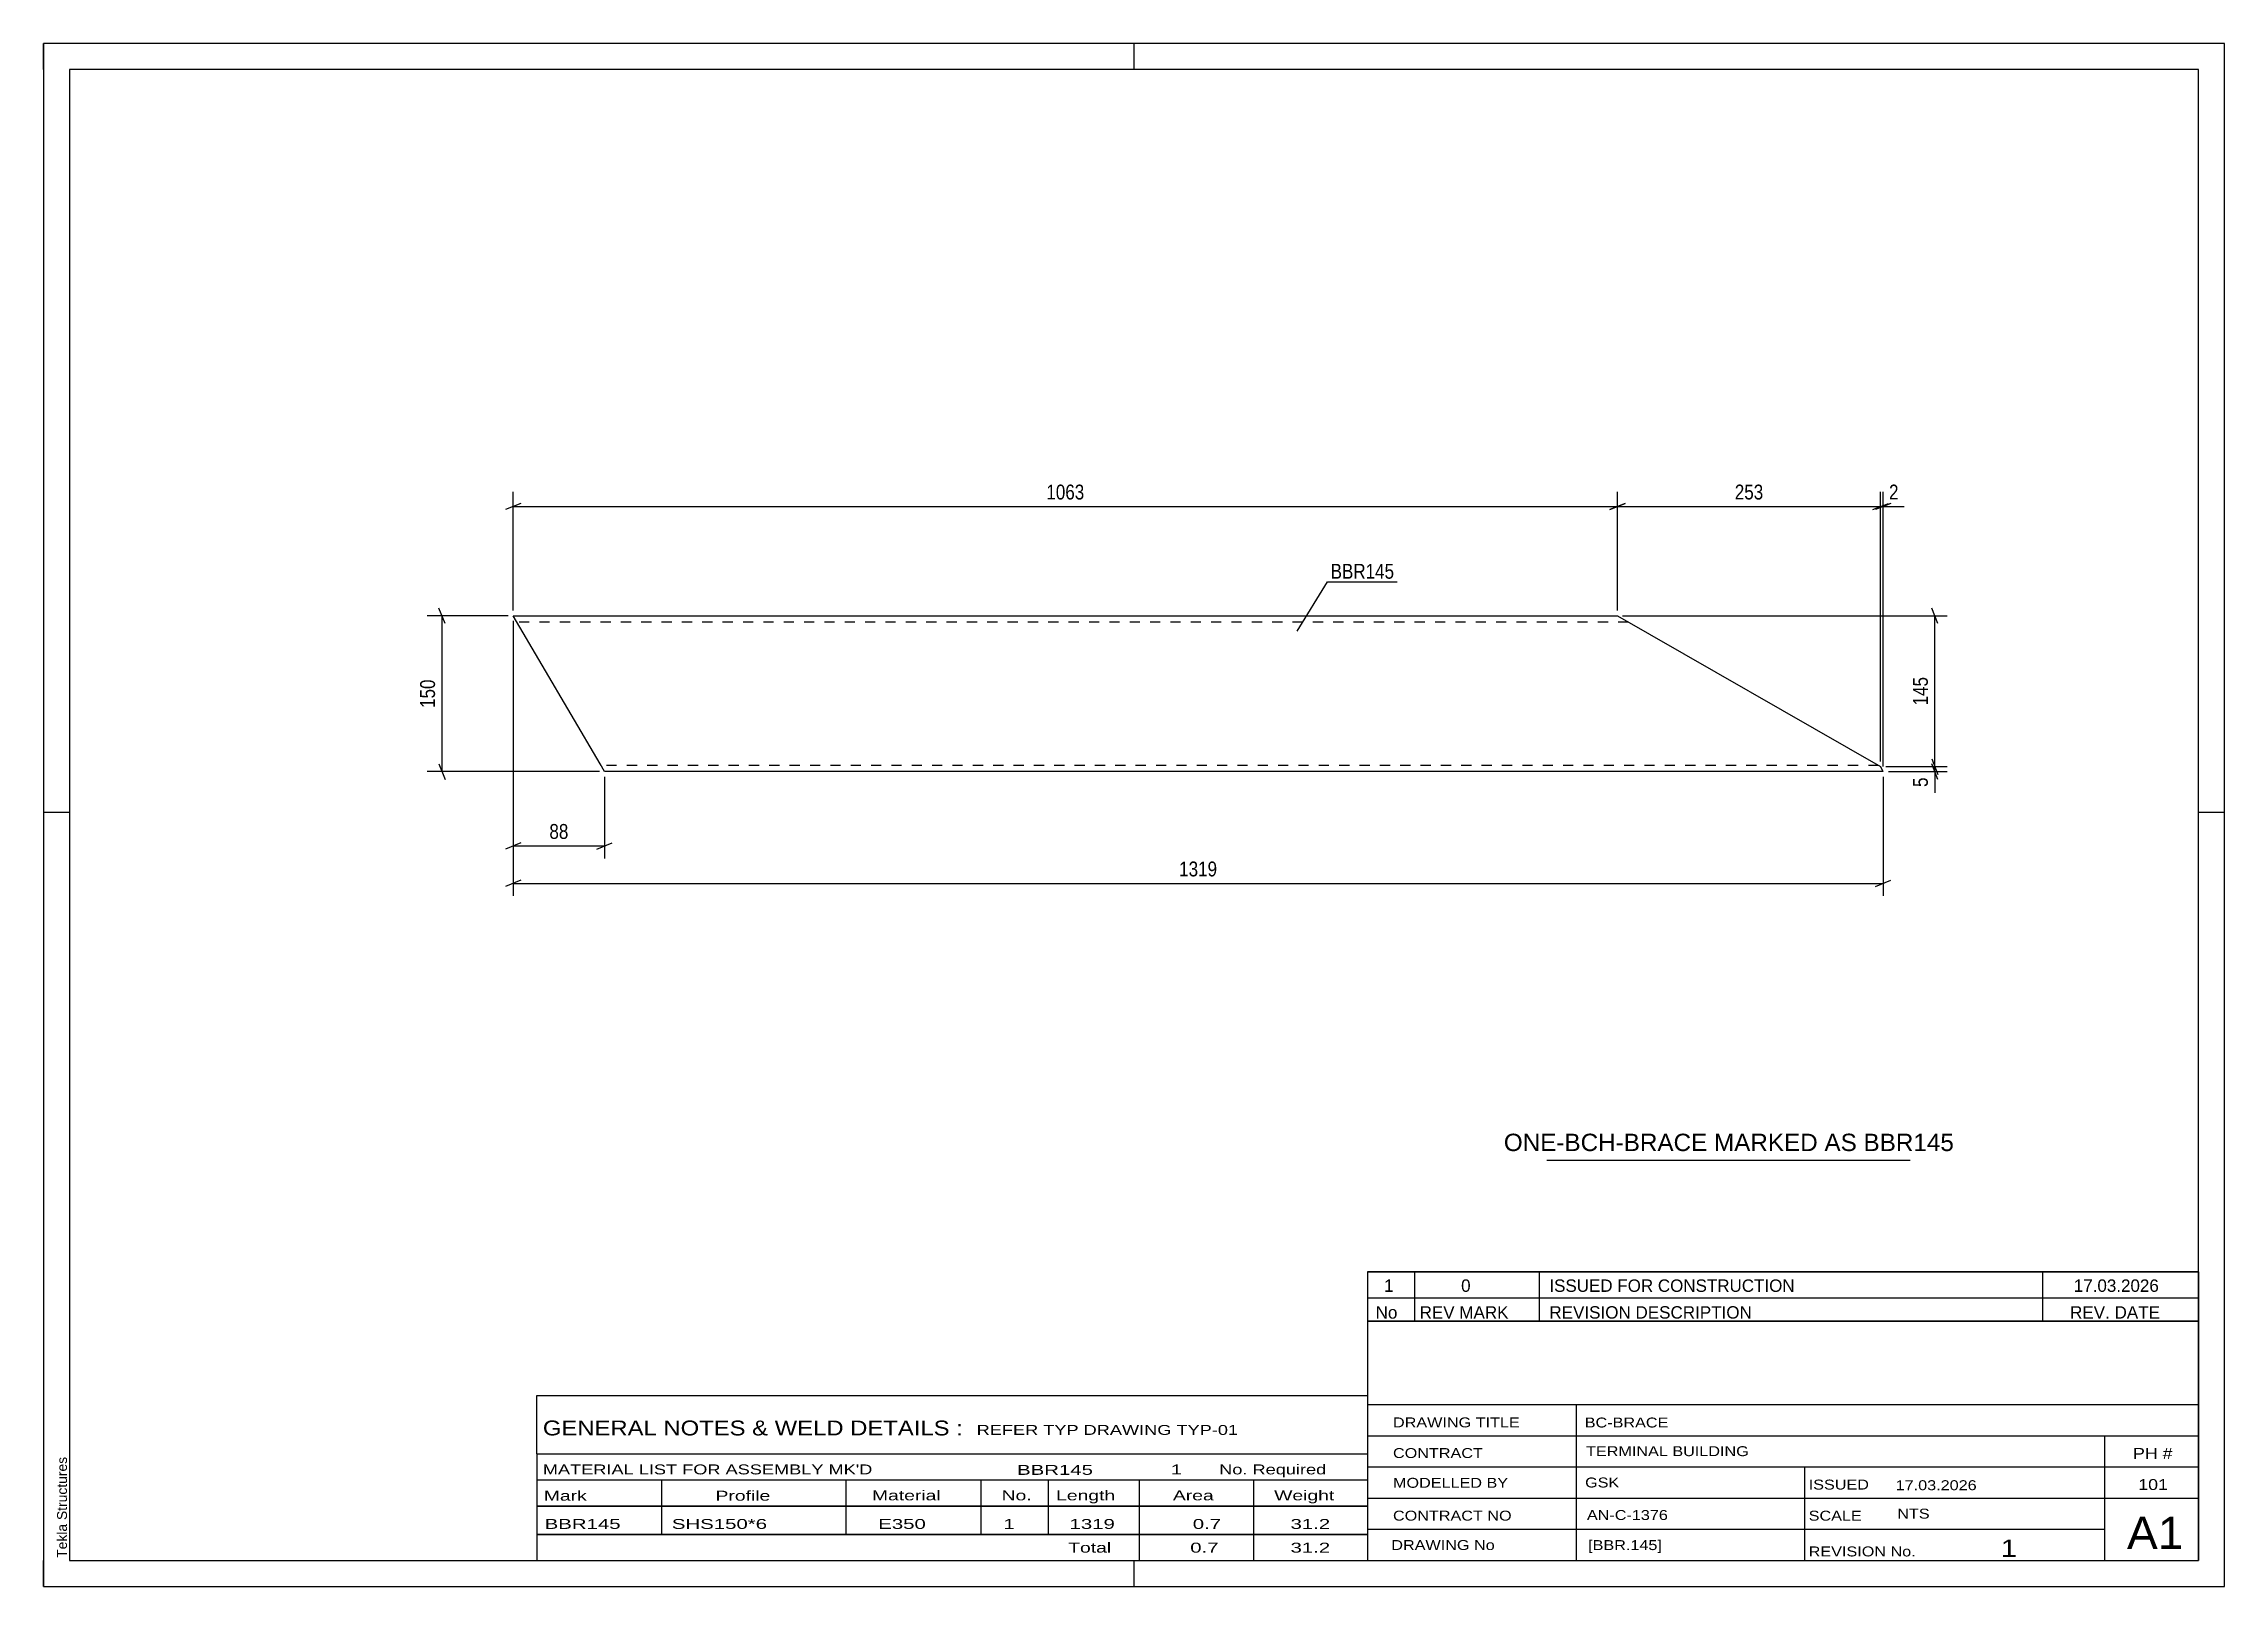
# Model space of a CAD drawing. Header units: millimetres. Extents: x 0 to 420, y 0 to 297.
import ezdxf

# ---------------------------------------------------------------- set-up
doc = ezdxf.new("R2010")
doc.units = ezdxf.units.MM
doc.linetypes.add('DXK_LINE_DOT2', pattern=[3.9198, 1.9599, -1.9599])
doc.styles.add('Arial', font='ARIAL.TTF', dxfattribs={"height": 0.2})
doc.styles.add('Arial Narrow', font='ARIALN.TTF', dxfattribs={"height": 0.2})

# ---------------------------------------------------------------- blocks, each defined once
blk = doc.blocks.new('Unknown-580580104-1414')
at = {"color": 5, "linetype": 'Continuous'}
for p, q in [((420, 297), (0, 297)), ((0, 297), (0, 0)), ((0, 292), (0, 297)), ((210, 292), (210, 297)), ((420, 0), (420, 297)), ((415, 292), (5, 292)), ((5, 292), (5, 5)), ((415, 5), (415, 292)), ((5, 149), (0, 149)), ((420, 149), (415, 149)), ((0, 0), (0, 5)), ((5, 5), (415, 5)), ((210, 0), (210, 5)), ((0, 0), (420, 0))]:
    blk.add_line(p, q, dxfattribs=at)
at = {"color": 174, "linetype": 'Continuous', "style": 'Arial'}
blk.add_text('Tekla Structures', height=1.9102, rotation=90, dxfattribs=at).set_placement((4.5, 5.5))
blk = doc.blocks.new('Part-580580104-1250 - 1164')
at = {"color": 2, "linetype": 'Continuous'}
for p, q in [((90.44, 186.85), (303.11, 186.85)), ((107.16, 158.33), (90.44, 186.85)), ((303.11, 186.85), (353.79, 157.82)), ((108.03, 156.85), (107.16, 158.33)), ((354.28, 156.85), (108.03, 156.85)), ((354.28, 156.85), (353.79, 157.82))]:
    blk.add_line(p, q, dxfattribs=at)
at = {"color": 7, "linetype": 'DXK_LINE_DOT2'}
for p, q in [((305.21, 185.65), (91.14, 185.65)), ((107.33, 158.05), (107.28, 158.14)), ((353.39, 158.05), (107.33, 158.05))]:
    blk.add_line(p, q, dxfattribs=at)
blk = doc.blocks.new('StraightDimension-580580104-1312 - 1164')
at = {"color": 7, "linetype": 'Continuous'}
for p, q in [((90.44, 185.85), (90.44, 132.93)), ((354.28, 155.85), (354.28, 132.93)), ((91.94, 135.93), (88.94, 134.73)), ((90.44, 135.33), (354.28, 135.33)), ((352.78, 134.73), (355.78, 135.93))]:
    blk.add_line(p, q, dxfattribs=at)
at = {"color": 0}
blk.add_wipeout([(226.62, 136.08), (226.62, 140.28), (218.1, 140.28), (218.1, 136.08)], dxfattribs=at)
at = {"color": 3, "style": 'Arial Narrow'}
blk.add_text('1319', height=2.863, dxfattribs=at).set_placement((218.7, 136.68))
blk = doc.blocks.new('StraightDimension-580580104-1485 - 1164')
at = {"color": 7, "linetype": 'Continuous'}
for p, q in [((353.79, 158.82), (353.79, 210.74)), ((354.28, 157.85), (354.28, 210.74)), ((352.29, 207.29), (355.29, 208.49)), ((355.78, 208.49), (352.78, 207.29)), ((353.79, 207.89), (354.28, 207.89))]:
    blk.add_line(p, q, dxfattribs=at)
at = {"color": 0}
blk.add_wipeout([(357.83, 208.64), (357.83, 212.84), (354.81, 212.84), (354.81, 208.64)], dxfattribs=at)
at = {"color": 7, "linetype": 'Continuous'}
blk.add_line((354.28, 207.89), (358.36, 207.89), dxfattribs=at)
blk.add_line((354.28, 207.89), (358.36, 207.89), dxfattribs=at)
at = {"color": 3, "style": 'Arial Narrow'}
blk.add_text('2', height=2.86, dxfattribs=at).set_placement((355.41, 209.24))
blk = doc.blocks.new('StraightDimension-580580104-1486 - 1164')
at = {"color": 7, "linetype": 'Continuous'}
for p, q in [((303.11, 187.85), (303.11, 210.74)), ((353.79, 158.82), (353.79, 210.74)), ((304.61, 208.49), (301.61, 207.29)), ((303.11, 207.89), (353.79, 207.89)), ((352.29, 207.29), (355.29, 208.49))]:
    blk.add_line(p, q, dxfattribs=at)
at = {"color": 0}
blk.add_wipeout([(331.79, 208.64), (331.79, 212.84), (325.11, 212.84), (325.11, 208.64)], dxfattribs=at)
at = {"color": 3, "style": 'Arial Narrow'}
blk.add_text('253', height=2.863, dxfattribs=at).set_placement((325.71, 209.24))
blk = doc.blocks.new('StraightDimension-580580104-1487 - 1164')
at = {"color": 7, "linetype": 'Continuous'}
for p, q in [((90.44, 187.85), (90.44, 210.74)), ((303.11, 187.85), (303.11, 210.74)), ((91.94, 208.49), (88.94, 207.29)), ((90.44, 207.89), (303.11, 207.89)), ((301.61, 207.29), (304.61, 208.49))]:
    blk.add_line(p, q, dxfattribs=at)
at = {"color": 0}
blk.add_wipeout([(201.03, 208.64), (201.03, 212.84), (192.52, 212.84), (192.52, 208.64)], dxfattribs=at)
at = {"color": 3, "style": 'Arial Narrow'}
blk.add_text('1063', height=2.863, dxfattribs=at).set_placement((193.12, 209.24))
blk = doc.blocks.new('StraightDimension-580580104-1623 - 1164')
at = {"color": 7, "linetype": 'Continuous'}
for p, q in [((90.44, 185.85), (90.44, 140.15)), ((108.03, 155.85), (108.03, 140.15)), ((91.94, 143.15), (88.94, 141.95)), ((106.53, 141.95), (109.53, 143.15)), ((90.44, 142.55), (108.03, 142.55))]:
    blk.add_line(p, q, dxfattribs=at)
at = {"color": 0}
blk.add_wipeout([(101.66, 143.3), (101.66, 147.5), (96.81, 147.5), (96.81, 143.3)], dxfattribs=at)
at = {"color": 3, "style": 'Arial Narrow'}
blk.add_text('88', height=2.863, dxfattribs=at).set_placement((97.41, 143.9))
blk = doc.blocks.new('StraightDimension-580580104-1640 - 1164')
at = {"color": 7, "linetype": 'Continuous'}
for p, q in [((89.44, 186.85), (73.88, 186.85)), ((77.33, 185.35), (76.13, 188.35)), ((76.73, 156.85), (76.73, 186.85)), ((107.03, 156.85), (73.88, 156.85)), ((76.13, 158.35), (77.33, 155.35))]:
    blk.add_line(p, q, dxfattribs=at)
at = {"color": 0}
blk.add_wipeout([(75.98, 175.19), (71.78, 175.19), (71.78, 168.51), (75.98, 168.51)], dxfattribs=at)
at = {"color": 3, "style": 'Arial Narrow'}
blk.add_text('150', height=2.863, rotation=90.0002, dxfattribs=at).set_placement((75.38, 169.11))
blk = doc.blocks.new('StraightDimension-580580104-1661 - 1164')
at = {"color": 7, "linetype": 'Continuous'}
for p, q in [((304.11, 186.85), (366.64, 186.85)), ((364.84, 185.35), (363.64, 188.35)), ((364.24, 157.82), (364.24, 186.85)), ((354.79, 157.82), (366.64, 157.82)), ((363.64, 159.32), (364.84, 156.32))]:
    blk.add_line(p, q, dxfattribs=at)
at = {"color": 0}
blk.add_wipeout([(363.49, 175.68), (359.29, 175.68), (359.29, 168.99), (363.49, 168.99)], dxfattribs=at)
at = {"color": 3, "style": 'Arial Narrow'}
blk.add_text('145', height=2.863, rotation=90.0002, dxfattribs=at).set_placement((362.89, 169.59))
blk = doc.blocks.new('StraightDimension-580580104-1662 - 1164')
at = {"color": 7, "linetype": 'Continuous'}
for p, q in [((354.79, 157.82), (366.64, 157.82)), ((355.28, 156.85), (366.64, 156.85)), ((363.64, 159.32), (364.84, 156.32)), ((364.84, 155.35), (363.64, 158.35)), ((364.24, 156.85), (364.24, 157.82))]:
    blk.add_line(p, q, dxfattribs=at)
at = {"color": 0}
blk.add_wipeout([(363.49, 156.33), (359.29, 156.33), (359.29, 153.3), (363.49, 153.3)], dxfattribs=at)
at = {"color": 7, "linetype": 'Continuous'}
blk.add_line((364.24, 156.85), (364.24, 152.77), dxfattribs=at)
blk.add_line((364.24, 156.85), (364.24, 152.77), dxfattribs=at)
at = {"color": 3, "style": 'Arial Narrow'}
blk.add_text('5', height=2.86, rotation=90.0002, dxfattribs=at).set_placement((362.89, 153.9))
blk = doc.blocks.new('Unknown-580580104-2113')
at = {"color": 7, "linetype": 'Continuous'}
blk.add_line((289.5, 82.05), (359.5, 82.05), dxfattribs=at)
at = {"color": 7, "style": 'Arial'}
blk.add_text('ONE-BCH-BRACE MARKED AS BBR145', height=3.3428, dxfattribs=at).set_placement((281.23, 83.8))
blk = doc.blocks.new('Unknown-580580104-2110')
at = {"color": 7, "linetype": 'Continuous'}
for p, q in [((255, 51.05), (255, 5)), ((255, 51.05), (415, 51.05)), ((415, 51), (415, 5)), ((255, 35), (415, 35)), ((295.14, 35), (295.14, 5)), ((255, 29), (415, 29)), ((397, 5.05), (397, 29.05)), ((255, 23), (415, 23)), ((339.14, 23), (339.14, 5)), ((255, 17), (415, 17)), ((255, 11), (397, 11)), ((255, 5), (415, 5))]:
    blk.add_line(p, q, dxfattribs=at)
at = {"color": 7, "style": 'Arial Narrow'}
for s, height, width, p in [('DRAWING TITLE', 1.9089, 1.425378, (259.88, 30.61)), ('BC-BRACE', 1.909, 1.425378, (296.81, 30.59)), ('CONTRACT', 1.909, 1.425378, (259.88, 24.71)), ('TERMINAL BUILDING', 1.9089, 1.425378, (297.06, 25.07)), ('MODELLED BY', 1.9089, 1.425378, (259.88, 18.98)), ('GSK', 1.909, 1.425378, (296.88, 19.04)), ('ISSUED', 1.909, 1.425378, (339.94, 18.64)), ('17.03.2026', 1.909, 1.425378, (356.69, 18.52)), ('CONTRACT NO', 1.9089, 1.425378, (259.88, 12.66)), ('AN-C-1376', 1.909, 1.425378, (297.23, 12.78)), ('SCALE', 1.909, 1.425378, (339.94, 12.65)), ('A1', 6.204, 1.25, (401.24, 7.2)), ('DRAWING No', 1.909, 1.425378, (259.56, 7)), ('[BBR.145]', 1.909, 1.425378, (297.46, 6.99)), ('1', 3.34, 1.5, (376.91, 5.68)), ('REVISION No.', 1.9089, 1.425378, (339.94, 5.77))]:
    blk.add_text(s, height=height, dxfattribs=dict(at, width=width)).set_placement(p)
at = {"color": 7, "linetype": 'Continuous', "style": 'Arial Narrow'}
for s, height, width, p in [('PH #', 2.1, 1.42538, (402.4, 24.55)), ('101', 2.1, 1.42538, (403.41, 18.55)), ('NTS', 1.909, 1.425378, (357, 13.05))]:
    blk.add_text(s, height=height, dxfattribs=dict(at, width=width)).set_placement(p)
blk = doc.blocks.new('Unknown-580580104-2111')
at = {"color": 7, "linetype": 'Continuous'}
for p, q in [((255, 60.55), (415, 60.55)), ((415, 60.55), (255, 60.55)), ((255, 60.55), (255, 55.55)), ((264, 60.55), (264, 55.55)), ((288, 60.55), (288, 55.55)), ((385, 60.55), (385, 55.55)), ((415, 60.55), (415, 55.55)), ((255, 55.55), (415, 55.55)), ((255, 55.55), (255, 51.05)), ((255, 55.55), (415, 55.55)), ((264, 55.55), (264, 51.05)), ((288, 55.55), (288, 51.05)), ((385, 55.55), (385, 51.05)), ((415, 55.55), (415, 51.05)), ((415, 51.05), (255, 51.05))]:
    blk.add_line(p, q, dxfattribs=at)
at = {"color": 7, "linetype": 'Continuous', "style": 'Arial Narrow'}
for s, height, width, p in [('1', 2.39, 1.196471, (258.16, 56.7)), ('0', 2.39, 1.196471, (273, 56.7)), ('ISSUED FOR CONSTRUCTION', 2.3861, 1.196471, (290, 56.7)), ('17.03.2026', 2.386, 1.196471, (391, 56.7)), ('No', 2.386, 1.2, (256.54, 51.55)), ('REV MARK', 2.386, 1.2, (265, 51.55)), ('REVISION DESCRIPTION', 2.3861, 1.2, (290, 51.55)), ('REV. DATE', 2.386, 1.2, (390.28, 51.55))]:
    blk.add_text(s, height=height, dxfattribs=dict(at, width=width)).set_placement(p)
blk = doc.blocks.new('Unknown-580580104-2112')
at = {"color": 7, "linetype": 'Continuous'}
for p, q in [((95, 36.75), (255, 36.75)), ((95, 25.5), (95, 36.75)), ((255, 36.75), (255, 25.5)), ((95, 25.5), (255, 25.5)), ((95, 25.5), (95, 20.5)), ((255, 25.5), (255, 20.5)), ((95, 20.5), (255, 20.5)), ((95, 20.5), (95, 15.5)), ((119, 20.5), (119, 15.5)), ((154.5, 20.5), (154.5, 15.5)), ((180.5, 20.5), (180.5, 15.5)), ((193.5, 20.5), (193.5, 15.5)), ((211, 20.5), (211, 15.5)), ((233, 20.5), (233, 15.5)), ((255, 20.5), (255, 15.5)), ((95, 15.5), (255, 15.5)), ((95, 15.45), (95, 10.05)), ((95, 15.45), (255, 15.45)), ((119, 15.5), (119, 10)), ((154.5, 15.5), (154.5, 10)), ((180.5, 15.5), (180.5, 10)), ((193.5, 15.5), (193.5, 10)), ((211, 15.5), (211, 10)), ((233, 15.5), (233, 10)), ((255, 15.45), (255, 10.05)), ((95, 10.05), (255, 10.05)), ((95, 10), (255, 10)), ((95, 10), (95, 5)), ((211, 10), (211, 5)), ((233, 10), (233, 5)), ((255, 10), (255, 5)), ((95, 5), (255, 5))]:
    blk.add_line(p, q, dxfattribs=at)
at = {"color": 7, "style": 'Arial Narrow'}
for s, height, width, p in [('GENERAL NOTES & WELD DETAILS :', 2.8633, 1.4, (96.15, 29.06)), ('REFER TYP DRAWING TYP-01', 1.9089, 1.6, (179.7, 29.16)), ("MATERIAL LIST FOR ASSEMBLY MK'D", 1.9089, 1.6, (96.15, 21.56)), ('BBR145', 1.909, 1.794707, (187.48, 21.47)), ('1', 1.91, 1.794707, (217.08, 21.56)), ('No. Required', 1.9089, 1.6, (226.41, 21.56)), ('Mark', 1.909, 1.7, (96.34, 16.5)), ('Profile', 1.909, 1.7, (129.41, 16.5)), ('Material', 1.909, 1.7, (159.54, 16.56)), ('No.', 1.909, 1.7, (184.5, 16.56)), ('Length', 1.909, 1.7, (195, 16.56)), ('Area', 1.909, 1.7, (217.5, 16.56)), ('Weight', 1.909, 1.7, (237, 16.56))]:
    blk.add_text(s, height=height, dxfattribs=dict(at, width=width)).set_placement(p)
at = {"color": 7, "linetype": 'Continuous', "style": 'Arial Narrow'}
for s, height, width, p in [('BBR145', 1.909, 1.794707, (96.5, 11.06)), ('SHS150*6', 1.909, 1.794707, (121, 11.06)), ('E350', 1.909, 1.794707, (160.74, 11.06)), ('1', 1.91, 1.794707, (184.86, 11.06)), ('1319', 1.909, 1.794707, (197.58, 11.06)), ('0.7', 1.909, 1.794707, (221.32, 11.06)), ('31.2', 1.909, 1.794707, (240.14, 11.06)), ('Total', 1.909, 1.7, (197.33, 6.5)), ('0.7', 1.909, 1.794707, (220.83, 6.5)), ('31.2', 1.909, 1.794707, (240.14, 6.5))]:
    blk.add_text(s, height=height, dxfattribs=dict(at, width=width)).set_placement(p)
blk = doc.blocks.new('Mark-580580104-1316 - 1164')
at = {"color": 0}
blk.add_wipeout([(260.11, 193.99), (260.11, 196.99), (247.87, 196.99), (247.87, 193.99)], dxfattribs=at)
blk.add_wipeout([(260.11, 193.99), (260.11, 196.99), (247.87, 196.99), (247.87, 193.99)], dxfattribs=at)
at = {"color": 30, "linetype": 'Continuous'}
for p, q in [((241.44, 183.86), (247.27, 193.39)), ((247.27, 193.39), (260.71, 193.39))]:
    blk.add_line(p, q, dxfattribs=at)
at = {"color": 3, "style": 'Arial Narrow'}
blk.add_text('BBR145', height=2.863, dxfattribs=at).set_placement((247.87, 193.99))

msp = doc.modelspace()

# ---------------------------------------------------------------- block references
for name in ['Unknown-580580104-1414', 'Part-580580104-1250 - 1164', 'Unknown-580580104-2113', 'Unknown-580580104-2111', 'Unknown-580580104-2110', 'Unknown-580580104-2112']:
    msp.add_blockref(name, (0, 0))

# ---------------------------------------------------------------- next in the draw order: block references
msp.add_blockref('StraightDimension-580580104-1312 - 1164', (0, 0))

# ---------------------------------------------------------------- next in the draw order: block references
msp.add_blockref('StraightDimension-580580104-1485 - 1164', (0, 0))

# ---------------------------------------------------------------- next in the draw order: block references
msp.add_blockref('StraightDimension-580580104-1486 - 1164', (0, 0))

# ---------------------------------------------------------------- next in the draw order: block references
msp.add_blockref('StraightDimension-580580104-1487 - 1164', (0, 0))

# ---------------------------------------------------------------- next in the draw order: block references
for name in ['Mark-580580104-1316 - 1164', 'StraightDimension-580580104-1623 - 1164', 'StraightDimension-580580104-1661 - 1164']:
    msp.add_blockref(name, (0, 0))

# ---------------------------------------------------------------- next in the draw order: block references
for name in ['StraightDimension-580580104-1640 - 1164', 'StraightDimension-580580104-1662 - 1164']:
    msp.add_blockref(name, (0, 0))

doc.saveas('drawing.dxf')
